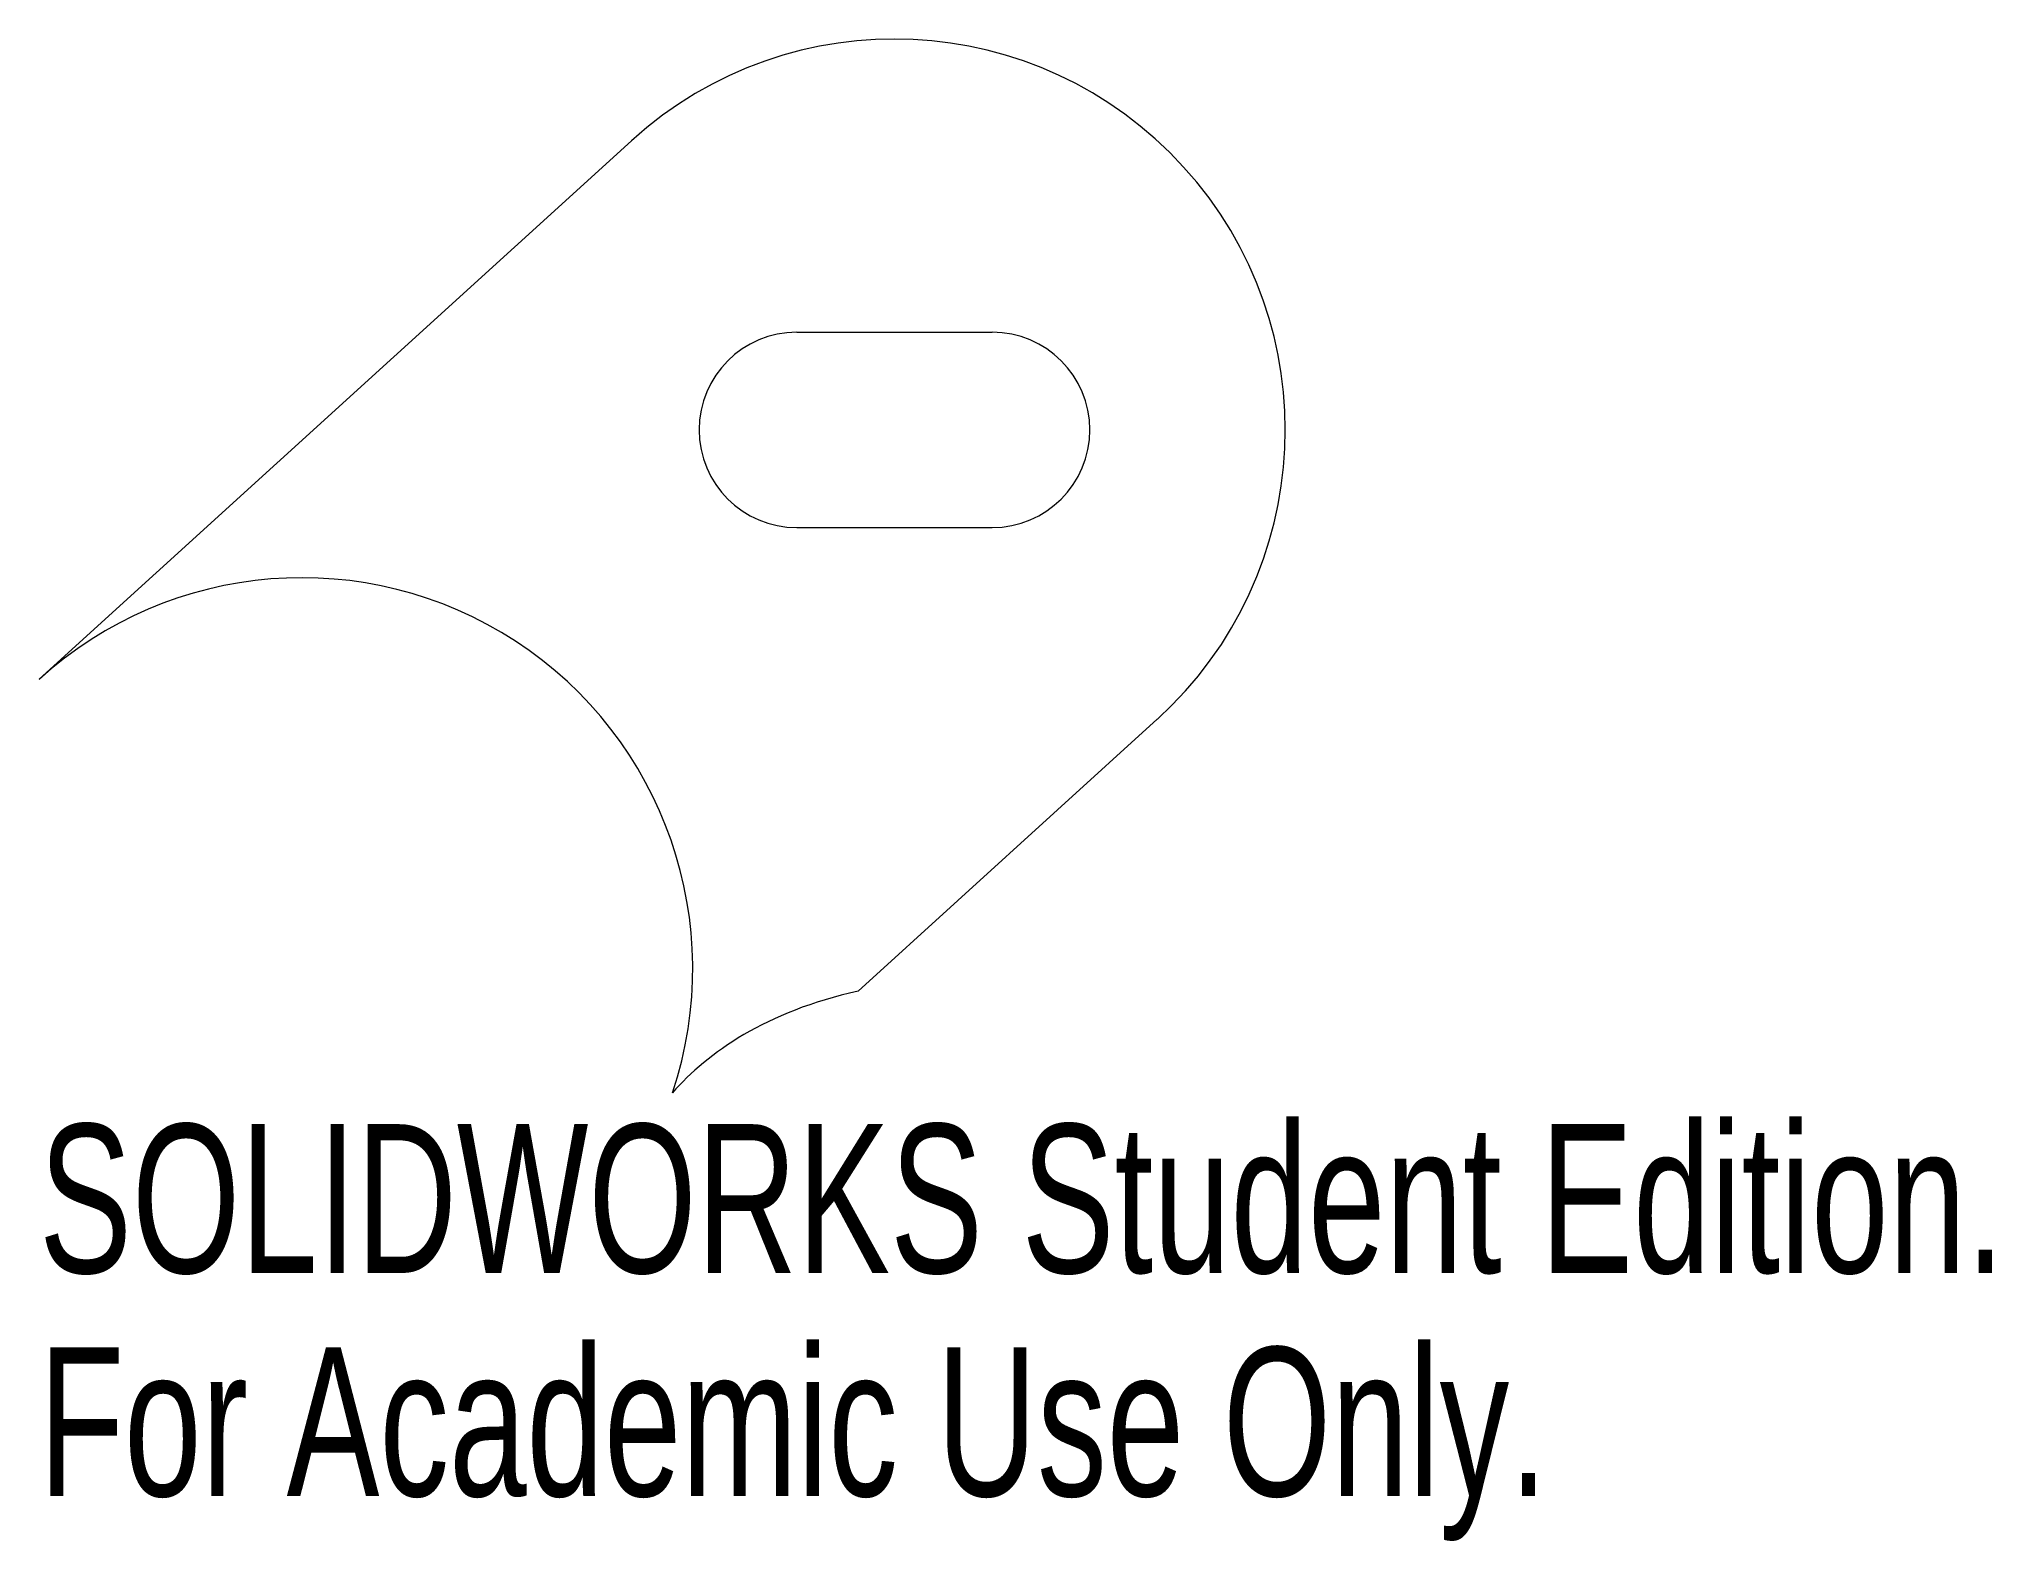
# Model space of a CAD drawing. Header units: millimetres. Extents: x -132 to 132, y -113 to -64.
# Drawn here: x -132.2 to -68.7, y -112.6 to -63.8 of the extents above.
import ezdxf

# ---------------------------------------------------------------- set-up
doc = ezdxf.new("R2010")
doc.units = ezdxf.units.MM
doc.styles.add('SLDTEXTSTYLE0', font='TXT', dxfattribs={"width": 0.7})

msp = doc.modelspace()

# ---------------------------------------------------------------- linework, layer by layer
at = {"color": 7, "linetype": 'Continuous', "lineweight": 15}
for p, q in [((-132.173, -84.582), (-112.919, -67.08)), ((-107.551, -73.303), (-101.201, -73.303)), ((-107.551, -79.653), (-101.201, -79.653)), ((-105.557, -94.713), (-95.834, -85.875))]:
    msp.add_line(p, q, dxfattribs=at)
for centre, radius, start, end in [((-104.376, -76.478), 12.7, 312.27124, 132.27124), ((-107.551, -76.478), 3.175, 90, 270), ((-101.201, -76.478), 3.175, 270, 90), ((-123.631, -93.98), 12.7, 341.4668, 132.27124)]:
    msp.add_arc(centre, radius, start, end, dxfattribs=at)
msp.add_open_spline([(-105.557, -94.713), (-107.057, -95.045), (-108.282, -95.549), (-110.255, -96.704), (-111.008, -97.355), (-111.589, -98.017)], degree=3, knots=[0, 0, 0, 0, 0.5, 0.5, 1, 1, 1, 1], dxfattribs=at)

# ---------------------------------------------------------------- texts
at = {"color": 7, "linetype": 'Continuous', "char_height": 4.83362, "attachment_point": 1, "style": 'SLDTEXTSTYLE0'}
for s, insert in [('SOLIDWORKS Student Edition.', (-132.173, -99.036)), ('For Academic Use Only.', (-132.173, -106.287))]:
    msp.add_mtext(s, dxfattribs=dict(at, insert=insert))

doc.saveas('drawing.dxf')
